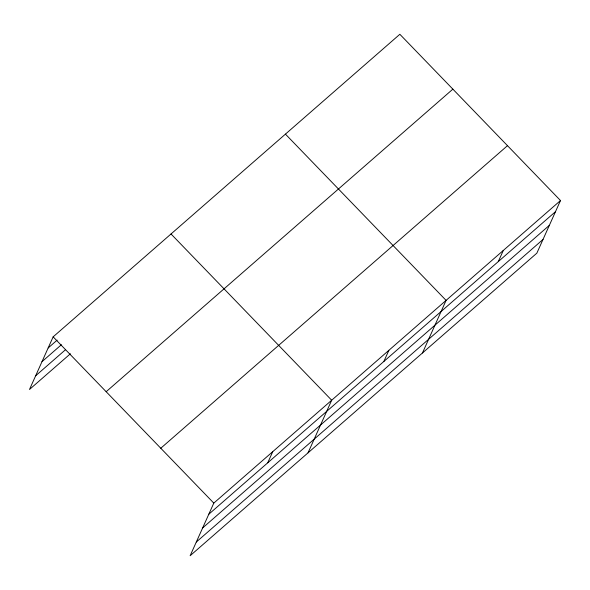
<?xml version="1.0" encoding="UTF-8"?>
<svg xmlns="http://www.w3.org/2000/svg" width="590" height="590" viewBox="0 0 590 590"><rect width="100%" height="100%" fill="white"/><g stroke="black" fill="none" stroke-linecap="round" stroke-linejoin="round"><path stroke-width="0.89" d="M560.5 200.534L213.801 503.1L190.15 555.714L536.856 253.154L560.5 200.534L399.85 34.286L53.144 336.846L29.5 389.466L70.409 353.764M267.735 462.796L272.735 451.667M308.032 452.847L331.676 400.226L171.026 233.979M383.876 361.441L388.884 350.305M422.44 352.997L446.092 300.384L285.435 134.129M498.292 261.591L503.292 250.462M48.144 347.982L57.156 340.113M41.993 361.67L61.404 344.73M35.651 375.778L65.468 349.752M106.163 391.708L452.862 89.149M160.782 448.238L507.481 145.671M208.794 514.237L555.5 211.67M202.643 527.925L549.342 225.358M196.308 542.026L543.006 239.466M53.144 336.846L213.801 503.1"/></g></svg>
